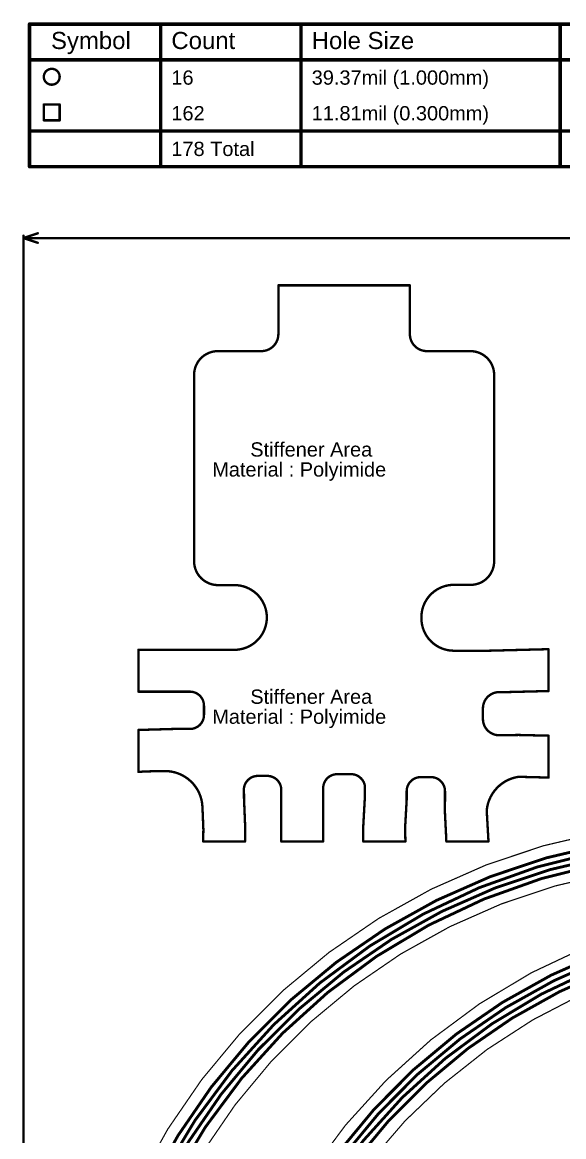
# Model space of a CAD drawing. Header units: inches. Extents: x -17 to 349, y -40 to 215.
# Drawn here: x -2.6 to 55.1, y 96.2 to 215.3 of the extents above; entities that cross this region are included whole.
import ezdxf

# ---------------------------------------------------------------- set-up
doc = ezdxf.new("R2010")
doc.units = ezdxf.units.IN
for name, color, linetype in [('Board Outline', 216, 'Continuous'), ('Bottom Layer', 5, 'Continuous'), ('Dimension', 6, 'Continuous'), ('Drill Drawing', 1, 'Continuous'), ('Fabrication', 76, 'Continuous')]:
    doc.layers.add(name, color=color, linetype=linetype)
doc.styles.add('Arial', font='', dxfattribs={"height": 0.2})
doc.styles.get('Arial').set_extended_font_data('Arial')

msp = doc.modelspace()

# ---------------------------------------------------------------- linework, layer by layer
at = {"layer": 'Board Outline'}
for points in [[(2.47029732, 60.4223455, 0.127, 0.127, -0.4142195751567328), (71.99095584, 129.94157654, 0.127, 0.127, 0)], [(6.940295999999999, 60.4223455, 0.127, 0.127, -0.4142199883427267), (71.99095584, 125.47157786, 0.127, 0.127, 0)], [(16.92229788, 55.71695232, 0.127, 0.127, -0.4142090794588383), (82.68929614, 121.48495642, 0.127, 0.127, 0)], [(21.39229656, 55.71695232, 0.127, 0.127, -0.3988783474049679), (79.46506078, 116.93005062, 0.127, 0.127, 0)]]:
    msp.add_lwpolyline(points, format="xyseb", dxfattribs=at)
at = {"layer": 'Bottom Layer'}
for points in [[(3.73421656, 60.4223455, 0.3048, 0.3048, -0.4142135623730951), (71.98706963999999, 128.59859218, 0.3048, 0.3048, 0)], [(4.37747156, 60.42499218, 0.3048, 0.3048, -0.4142135513537978), (71.98706963999999, 127.93818964, 0.3048, 0.3048, 0)], [(5.027470259999999, 60.42499218, 0.3048, 0.3048, -0.4142135734834939), (71.98706963999999, 127.27779218, 0.3048, 0.3048, 0)], [(5.697435899999999, 60.44492356, 0.3048, 0.3048, -0.4142135286851717), (71.98706456, 126.61738964, 0.3048, 0.3048, 0)], [(18.17946834, 55.72599218, 0.3048, 0.3048, -0.4142135739342706), (82.52806964, 120.26739218, 0.3048, 0.3048, 0)], [(18.82946958, 55.72599218, 0.3048, 0.3048, -0.4142135623897687), (82.52806964, 119.60698964, 0.3048, 0.3048, 0)], [(19.47947082, 55.73657382, 0.3048, 0.3048, -0.4142135505909564), (82.55346963999999, 118.94659218, 0.3048, 0.3048, 0)], [(20.16536988, 55.76198398, 0.3048, 0.3048, -0.4142135742870353), (82.52806964, 118.28618964, 0.3048, 0.3048, 0)]]:
    msp.add_lwpolyline(points, format="xyseb", dxfattribs=at)
at = {"layer": 'Dimension'}
for points in [[(-2.52168152, 192.22785278, 0.254, 0.254, 0), (-0.99768152, 192.73585278, 0.254, 0.254, 0)], [(-2.52168152, 17.06951628, 0.254, 0.254, 0), (-2.52168152, 192.48185278, 0.254, 0.254, 0)], [(-2.52168152, 192.22785278, 0.254, 0.254, 0), (-0.99768152, 191.71985278, 0.254, 0.254, 0)], [(-2.52168152, 192.22785278, 0.254, 0.254, 0), (82.17869771999999, 192.22785278, 0.254, 0.254, 0)]]:
    msp.add_lwpolyline(points, format="xyseb", dxfattribs=at)
for points in [[(-2.58518152, 192.48185278, 0.127, 0.127, 1), (-2.45818152, 192.48185278, 0.127, 0.127, 1)], [(-2.58518152, 192.22785278, 0.127, 0.127, 1), (-2.45818152, 192.22785278, 0.127, 0.127, 1)], [(-2.58518152, 192.22785278, 0.127, 0.127, 1), (-2.45818152, 192.22785278, 0.127, 0.127, 1)], [(-2.58518152, 192.22785278, 0.127, 0.127, 1), (-2.45818152, 192.22785278, 0.127, 0.127, 1)], [(-1.06118152, 192.73585278, 0.127, 0.127, 1), (-0.93418152, 192.73585278, 0.127, 0.127, 1)], [(-1.06118152, 191.71985278, 0.127, 0.127, 1), (-0.93418152, 191.71985278, 0.127, 0.127, 1)]]:
    msp.add_lwpolyline(points, format="xyseb", close=True, dxfattribs=at)
at = {"layer": 'Drill Drawing'}
for points in [[(-1.87196222, 215.08827188, 0.3809999999999999, 0.3809999999999999, 0), (267.90271286, 215.08827188, 0.3809999999999999, 0.3809999999999999, 0)], [(-1.87196222, 199.84827188, 0.3809999999999999, 0.3809999999999999, 0), (-1.87196222, 215.08827188, 0.3809999999999999, 0.3809999999999999, 0)], [(12.12028056, 199.84827188, 0.3809999999999999, 0.3809999999999999, 0), (12.12028056, 215.08827188, 0.3809999999999999, 0.3809999999999999, 0)], [(27.10233594, 199.84827188, 0.3809999999999999, 0.3809999999999999, 0), (27.10233594, 215.08827188, 0.3809999999999999, 0.3809999999999999, 0)], [(54.7802816, 199.84827188, 0.3809999999999999, 0.3809999999999999, 0), (54.7802816, 215.08827188, 0.3809999999999999, 0.3809999999999999, 0)], [(-1.87196222, 211.27827188, 0.3809999999999999, 0.3809999999999999, 0), (267.90271286, 211.27827188, 0.3809999999999999, 0.3809999999999999, 0)], [(-0.35325304, 206.49460352, 0.254, 0.254, 0), (1.3400786, 206.49460352, 0.254, 0.254, 0)], [(-0.35325304, 204.80127188, 0.254, 0.254, 0), (-0.35325304, 206.49460352, 0.254, 0.254, 0)], [(1.3400786, 204.80127188, 0.254, 0.254, 0), (1.3400786, 206.49460352, 0.254, 0.254, 0)], [(-0.35325304, 204.80127188, 0.254, 0.254, 0), (1.3400786, 204.80127188, 0.254, 0.254, 0)], [(-1.87196222, 203.65827188, 0.3809999999999999, 0.3809999999999999, 0), (267.90271286, 203.65827188, 0.3809999999999999, 0.3809999999999999, 0)], [(-1.87196222, 199.84827188, 0.3809999999999999, 0.3809999999999999, 0), (267.90271286, 199.84827188, 0.3809999999999999, 0.3809999999999999, 0)]]:
    msp.add_lwpolyline(points, format="xyseb", dxfattribs=at)
for points in [[(-1.96721222, 215.08827188, 0.1905, 0.1905, 1), (-1.77671222, 215.08827188, 0.1905, 0.1905, 1)], [(-1.96721222, 215.08827188, 0.1905, 0.1905, 1), (-1.77671222, 215.08827188, 0.1905, 0.1905, 1)], [(12.02503056, 215.08827188, 0.1905, 0.1905, 1), (12.21553056, 215.08827188, 0.1905, 0.1905, 1)], [(27.00708594, 215.08827188, 0.1905, 0.1905, 1), (27.19758594, 215.08827188, 0.1905, 0.1905, 1)], [(54.68503159999999, 215.08827188, 0.1905, 0.1905, 1), (54.8755316, 215.08827188, 0.1905, 0.1905, 1)], [(-1.96721222, 211.27827188, 0.1905, 0.1905, 1), (-1.77671222, 211.27827188, 0.1905, 0.1905, 1)], [(1.3400786, 209.4579377, 0.254, 0.254, 1), (-0.35325304, 209.4579377, 0.254, 0.254, 1)], [(-0.41675304, 209.4579377, 0.127, 0.127, 1), (-0.28975304, 209.4579377, 0.127, 0.127, 1)], [(1.2765786, 209.4579377, 0.127, 0.127, 1), (1.4035786, 209.4579377, 0.127, 0.127, 1)], [(-0.41675304, 206.49460352, 0.127, 0.127, 1), (-0.28975304, 206.49460352, 0.127, 0.127, 1)], [(-0.41675304, 206.49460352, 0.127, 0.127, 1), (-0.28975304, 206.49460352, 0.127, 0.127, 1)], [(1.2765786, 206.49460352, 0.127, 0.127, 1), (1.4035786, 206.49460352, 0.127, 0.127, 1)], [(1.2765786, 206.49460352, 0.127, 0.127, 1), (1.4035786, 206.49460352, 0.127, 0.127, 1)], [(-0.41675304, 204.80127188, 0.127, 0.127, 1), (-0.28975304, 204.80127188, 0.127, 0.127, 1)], [(-0.41675304, 204.80127188, 0.127, 0.127, 1), (-0.28975304, 204.80127188, 0.127, 0.127, 1)], [(1.2765786, 204.80127188, 0.127, 0.127, 1), (1.4035786, 204.80127188, 0.127, 0.127, 1)], [(1.2765786, 204.80127188, 0.127, 0.127, 1), (1.4035786, 204.80127188, 0.127, 0.127, 1)], [(-1.96721222, 203.65827188, 0.1905, 0.1905, 1), (-1.77671222, 203.65827188, 0.1905, 0.1905, 1)], [(-1.96721222, 199.84827188, 0.1905, 0.1905, 1), (-1.77671222, 199.84827188, 0.1905, 0.1905, 1)], [(-1.96721222, 199.84827188, 0.1905, 0.1905, 1), (-1.77671222, 199.84827188, 0.1905, 0.1905, 1)], [(12.02503056, 199.84827188, 0.1905, 0.1905, 1), (12.21553056, 199.84827188, 0.1905, 0.1905, 1)], [(27.00708594, 199.84827188, 0.1905, 0.1905, 1), (27.19758594, 199.84827188, 0.1905, 0.1905, 1)], [(54.68503159999999, 199.84827188, 0.1905, 0.1905, 1), (54.8755316, 199.84827188, 0.1905, 0.1905, 1)]]:
    msp.add_lwpolyline(points, format="xyseb", close=True, dxfattribs=at)
at = {"layer": 'Fabrication'}
for points in [[(24.686387, 181.96094418, 0.254, 0.254, 0), (24.686387, 187.17387, 0.254, 0.254, 0)], [(24.686387, 187.17387, 0.254, 0.254, 0), (38.72432438, 187.17387, 0.254, 0.254, 0)], [(38.72431168, 181.96093148, 0.254, 0.254, 0), (38.72431168, 187.1738573, 0.254, 0.254, 0)], [(24.686387, 181.96094418, 0.254, 0.254, -0.4142135623828077), (22.86991362, 180.1444708, 0.254, 0.254, 0)], [(40.54078506, 180.1444581, 0.254, 0.254, -0.4142135623828077), (38.72431168, 181.96093148, 0.254, 0.254, 0)], [(16.43365014, 179.40087056, 0.254, 0.254, -0.198912367379658), (18.22886118, 180.1444708, 0.254, 0.254, 0)], [(18.22886118, 180.1444708, 0.254, 0.254, 0), (22.86991362, 180.1444708, 0.254, 0.254, 0)], [(40.54078506, 180.1444581, 0.254, 0.254, 0), (45.18183749999999, 180.1444581, 0.254, 0.254, 0)], [(45.1818502, 180.1444708, 0.254, 0.254, -0.198912367379658), (46.97706124, 179.40087056, 0.254, 0.254, 0)], [(15.68935394, 177.60398058, 0.254, 0.254, -0.198912367379658), (16.43365014, 179.40087056, 0.254, 0.254, 0)], [(46.97706124, 179.40087056, 0.254, 0.254, -0.198912367379658), (47.72135744, 177.60398058, 0.254, 0.254, 0)], [(15.68935394, 157.6908708, 0.254, 0.254, 0), (15.68935394, 177.60398058, 0.254, 0.254, 0)], [(47.72135744, 157.6908708, 0.254, 0.254, 0), (47.72135744, 177.60398058, 0.254, 0.254, 0)], [(16.43295418, 155.89565976, 0.254, 0.254, -0.198912367379658), (15.68935394, 157.6908708, 0.254, 0.254, 0)], [(47.72135744, 157.6908708, 0.254, 0.254, -0.198912367379658), (46.9777572, 155.89565976, 0.254, 0.254, 0)], [(18.24651672, 155.1444573, 0.254, 0.254, -0.198912367379658), (16.43295418, 155.89565976, 0.254, 0.254, 0)], [(46.9777572, 155.89565976, 0.254, 0.254, -0.198912367379658), (45.23213204, 155.17259796, 0.254, 0.254, 0)], [(46.9777572, 155.89565976, 0.254, 0.254, 0), (46.97777498, 155.89564198, 0.254, 0.254, 0)], [(18.24651672, 155.1444573, 0.254, 0.254, 0), (18.98047004, 155.1444573, 0.254, 0.254, 0)], [(18.98047004, 155.1444573, 0.254, 0.254, 0), (19.99647004, 155.1444573, 0.254, 0.254, 0)], [(19.99647004, 155.1444446, 0.254, 0.254, -0.4142135623828077), (23.45391042, 151.68700422, 0.254, 0.254, 0)], [(39.95671714, 151.59039532, 0.254, 0.254, -0.4248238825365849), (43.41190708, 155.17258526, 0.254, 0.254, 0)], [(43.41190708, 155.17259796, 0.254, 0.254, 0), (44.42790708, 155.17259796, 0.254, 0.254, 0)], [(44.42790708, 155.17259796, 0.254, 0.254, 0), (45.23213204, 155.17259796, 0.254, 0.254, 0)], [(23.45391042, 151.68700422, 0.254, 0.254, -0.4142135623828077), (19.99647004, 148.22956384, 0.254, 0.254, 0)], [(43.4142388, 148.13293208, 0.254, 0.254, -0.4142135623730951), (39.95679842, 151.59037246, 0.254, 0.254, 0)], [(9.745248479999999, 148.22956638, 0.254, 0.254, 0), (9.74525102, 148.22956384, 0.254, 0.254, 0)], [(9.745248479999999, 143.75956516, 0.254, 0.254, 0), (9.745248479999999, 148.22956638, 0.254, 0.254, 0)], [(9.74525102, 148.22956384, 0.254, 0.254, 0), (19.99647004, 148.22956384, 0.254, 0.254, 0)], [(43.4142388, 148.13293208, 0.254, 0.254, 0), (47.07370062, 148.13293208, 0.254, 0.254, 0)], [(47.07370062, 148.13293208, 0.254, 0.254, 0), (53.28830592, 148.291423, 0.254, 0.254, 0)], [(53.28830592, 148.291423, 0.254, 0.254, 0), (53.31498862, 148.29143062, 0.254, 0.254, 0)], [(53.30164854, 148.29142808, 0.254, 0.254, 0), (53.52516346, 148.2912198, 0.254, 0.254, 0)], [(53.52516346, 143.82120842, 0.254, 0.254, 0), (53.52516346, 148.2912198, 0.254, 0.254, 0)], [(9.745248479999999, 143.75956516, 0.254, 0.254, 0), (15.24526288, 143.75956516, 0.254, 0.254, 0)], [(15.24526288, 143.75956516, 0.254, 0.254, -0.4142135623730951), (16.74526242, 142.25956562, 0.254, 0.254, 0)], [(46.52514952, 141.97733098, 0.254, 0.254, -0.389016451855684), (48.11010952, 143.70618198, 0.254, 0.254, 0)], [(48.11010952, 143.70618198, 0.254, 0.254, 0), (48.82652667999999, 143.70618198, 0.254, 0.254, 0)], [(48.82652667999999, 143.70618198, 0.254, 0.254, 0), (53.34569467999999, 143.82143448, 0.254, 0.254, 0)], [(53.34569467999999, 143.82143448, 0.254, 0.254, 0), (53.52516346, 143.82120842, 0.254, 0.254, 0)], [(16.74526242, 141.2729458, 0.254, 0.254, 0), (16.74526242, 142.25956562, 0.254, 0.254, 0)], [(46.52514952, 140.83589054, 0.254, 0.254, 0), (46.52514952, 141.97733098, 0.254, 0.254, 0)], [(16.74526242, 141.2729458, 0.254, 0.254, -0.4142135623730951), (15.24526288, 139.77294626, 0.254, 0.254, 0)], [(48.10595916, 139.10740784, 0.254, 0.254, -0.3883257373484774), (46.52514952, 140.83589054, 0.254, 0.254, 0)], [(9.745248479999999, 139.66708414, 0.254, 0.254, 0), (13.47429614, 139.77294372, 0.254, 0.254, 0)], [(9.745248479999999, 135.18935116, 0.254, 0.254, 0), (9.745248479999999, 139.66708414, 0.254, 0.254, 0)], [(13.47429614, 139.77294372, 0.254, 0.254, 0), (15.24526288, 139.77294372, 0.254, 0.254, 0)], [(48.10595916, 139.10740784, 0.254, 0.254, 0), (48.82652667999999, 139.10740784, 0.254, 0.254, 0)], [(48.82652667999999, 139.10740784, 0.254, 0.254, 0), (50.31646782, 139.13166992, 0.254, 0.254, 0)], [(50.31646782, 139.13166992, 0.254, 0.254, 0), (53.52516346, 139.0566815, 0.254, 0.254, 0)], [(53.52516346, 134.58144026, 0.254, 0.254, 0), (53.52516346, 139.0566815, 0.254, 0.254, 0)], [(9.745248479999999, 135.18935116, 0.254, 0.254, 0), (10.25005824, 135.21803538, 0.254, 0.254, 0)], [(10.25005824, 135.21803538, 0.254, 0.254, -0.009429848299300254), (12.56011458, 135.27621408, 0.254, 0.254, 0)], [(12.56011712, 135.27621662, 0.254, 0.254, -0.4041484180288247), (16.58206742, 131.43947804, 0.254, 0.254, 0)], [(21.0090385, 133.43619236, 0.254, 0.254, -0.3796200265151697), (22.49833448, 134.75731494, 0.254, 0.254, 0)], [(22.49833448, 134.75731494, 0.254, 0.254, 0), (23.49931292, 134.75731494, 0.254, 0.254, 0)], [(23.49931292, 134.75731494, 0.254, 0.254, -0.3796200265151696), (24.9886089, 133.43619236, 0.254, 0.254, 0)], [(29.48001724, 133.6241803, 0.254, 0.254, -0.3796200265151697), (30.96931322, 134.94530288, 0.254, 0.254, 0)], [(30.96931322, 134.94530288, 0.254, 0.254, 0), (32.44139561999999, 134.94530288, 0.254, 0.254, 0)], [(32.44139561999999, 134.94530288, 0.254, 0.254, -0.3796200265151696), (33.9306916, 133.6241803, 0.254, 0.254, 0)], [(38.38193492, 133.1279659, 0.254, 0.254, -0.4142135623730951), (39.88193446, 134.62796544, 0.254, 0.254, 0)], [(39.88193446, 134.62796798, 0.254, 0.254, 0), (40.97265109999999, 134.62796798, 0.254, 0.254, 0)], [(40.97265109999999, 134.62796544, 0.254, 0.254, -0.4142135623730951), (42.47265064, 133.1279659, 0.254, 0.254, 0)], [(46.9268937, 131.07226262, 0.254, 0.254, -0.3454005329415482), (50.31743302, 134.66139692, 0.254, 0.254, 0)], [(50.31743302, 134.66139692, 0.254, 0.254, 0), (53.52516346, 134.58144026, 0.254, 0.254, 0)], [(21.0090385, 133.43619236, 0.254, 0.254, 0), (21.01950584, 132.3282342, 0.254, 0.254, 0)], [(24.9886089, 133.43619236, 0.254, 0.254, 0), (24.99926674, 133.39619244, 0.254, 0.254, 0)], [(24.99926674, 133.26922038, 0.254, 0.254, 0), (24.99926674, 133.39619244, 0.254, 0.254, 0)], [(24.99926674, 133.26922038, 0.254, 0.254, 0), (24.99931246, 133.2573154, 0.254, 0.254, 0)], [(24.99931246, 132.86283562, 0.254, 0.254, 0), (24.99931246, 133.2573154, 0.254, 0.254, 0)], [(29.46931368, 133.52418304, 0.254, 0.254, 0), (29.48001724, 133.62418284, 0.254, 0.254, 0)], [(29.46931368, 132.51622214, 0.254, 0.254, 0), (29.46931368, 133.52418304, 0.254, 0.254, 0)], [(33.92236548, 132.51622214, 0.254, 0.254, 0), (33.9306916, 133.62418284, 0.254, 0.254, 0)], [(21.01950584, 132.3282342, 0.254, 0.254, 0), (21.15182968, 129.08734914, 0.254, 0.254, 0)], [(24.99931246, 132.86283562, 0.254, 0.254, 0), (24.9997341, 127.75729846, 0.254, 0.254, 0)], [(29.46931368, 132.51622214, 0.254, 0.254, 0), (29.46934161999999, 132.51622214, 0.254, 0.254, 0)], [(29.46931368, 132.51622214, 0.254, 0.254, 0), (29.46973278, 127.75729846, 0.254, 0.254, 0)], [(33.7243801, 128.96285358, 0.254, 0.254, 0), (33.92236548, 132.51622214, 0.254, 0.254, 0)], [(38.2200531, 129.29919276, 0.254, 0.254, 0), (38.38193492, 132.20458446, 0.254, 0.254, 0)], [(38.38193492, 132.20458446, 0.254, 0.254, 0), (38.38193492, 133.1279659, 0.254, 0.254, 0)], [(42.47265064, 132.02000774, 0.254, 0.254, 0), (42.47265064, 133.1279659, 0.254, 0.254, 0)], [(16.58206742, 131.43947804, 0.254, 0.254, 0), (16.6816913, 128.99952102, 0.254, 0.254, 0)], [(42.45664864, 131.07057352, 0.254, 0.254, 0), (42.47004714, 132.02000774, 0.254, 0.254, 0)], [(42.45664864, 131.07057352, 0.254, 0.254, 0), (42.62023734, 127.75729846, 0.254, 0.254, 0)], [(42.47004714, 132.02000774, 0.254, 0.254, 0), (42.47265064, 132.02000774, 0.254, 0.254, 0)], [(46.9268937, 131.07226262, 0.254, 0.254, 0), (47.1151585, 127.75729846, 0.254, 0.254, 0)], [(16.65224, 127.75729846, 0.254, 0.254, 0), (16.6816913, 128.99952102, 0.254, 0.254, 0)], [(21.12611726, 127.75729846, 0.254, 0.254, 0), (21.15178142, 129.04301344, 0.254, 0.254, 0)], [(21.15178142, 129.04301344, 0.254, 0.254, 0), (21.15182968, 129.08734914, 0.254, 0.254, 0)], [(33.7243801, 128.96285358, 0.254, 0.254, 0), (33.72507352, 128.88660786, 0.254, 0.254, 0)], [(33.7243801, 128.96285358, 0.254, 0.254, 0), (33.75385934, 127.75729846, 0.254, 0.254, 0)], [(38.21929364, 129.0851241, 0.254, 0.254, 0), (38.2200531, 129.29919276, 0.254, 0.254, 0)], [(38.21929364, 129.0851241, 0.254, 0.254, 0), (38.2485011, 127.75729846, 0.254, 0.254, 0)], [(16.65224, 127.75729846, 0.254, 0.254, 0), (21.12611726, 127.75729846, 0.254, 0.254, 0)], [(24.9997341, 127.75729846, 0.254, 0.254, 0), (29.46973278, 127.75729846, 0.254, 0.254, 0)], [(33.75385934, 127.75729846, 0.254, 0.254, 0), (38.2485011, 127.75729846, 0.254, 0.254, 0)], [(42.62023734, 127.75729846, 0.254, 0.254, 0), (47.1151585, 127.75729846, 0.254, 0.254, 0)]]:
    msp.add_lwpolyline(points, format="xyseb", dxfattribs=at)
for points in [[(24.622887, 187.17387, 0.127, 0.127, 1), (24.749887, 187.17387, 0.127, 0.127, 1)], [(24.622887, 187.17387, 0.127, 0.127, 1), (24.749887, 187.17387, 0.127, 0.127, 1)], [(38.66081168, 187.1738573, 0.127, 0.127, 1), (38.78781168, 187.1738573, 0.127, 0.127, 1)], [(38.66082437999999, 187.17387, 0.127, 0.127, 1), (38.78782438, 187.17387, 0.127, 0.127, 1)], [(24.622887, 181.96094418, 0.127, 0.127, 1), (24.749887, 181.96094418, 0.127, 0.127, 1)], [(24.622887, 181.96094418, 0.127, 0.127, 1), (24.749887, 181.96094418, 0.127, 0.127, 1)], [(38.66081168, 181.96093148, 0.127, 0.127, 1), (38.78781168, 181.96093148, 0.127, 0.127, 1)], [(38.66081168, 181.96093148, 0.127, 0.127, 1), (38.78781168, 181.96093148, 0.127, 0.127, 1)], [(18.16536118, 180.1444708, 0.127, 0.127, 1), (18.29236118, 180.1444708, 0.127, 0.127, 1)], [(18.16536118, 180.1444708, 0.127, 0.127, 1), (18.29236118, 180.1444708, 0.127, 0.127, 1)], [(22.80641362, 180.1444708, 0.127, 0.127, 1), (22.93341362, 180.1444708, 0.127, 0.127, 1)], [(22.80641362, 180.1444708, 0.127, 0.127, 1), (22.93341362, 180.1444708, 0.127, 0.127, 1)], [(40.47728505999999, 180.1444581, 0.127, 0.127, 1), (40.60428506, 180.1444581, 0.127, 0.127, 1)], [(40.47728505999999, 180.1444581, 0.127, 0.127, 1), (40.60428506, 180.1444581, 0.127, 0.127, 1)], [(45.1183375, 180.1444581, 0.127, 0.127, 1), (45.2453375, 180.1444581, 0.127, 0.127, 1)], [(45.11835019999999, 180.1444708, 0.127, 0.127, 1), (45.2453502, 180.1444708, 0.127, 0.127, 1)], [(16.37015014, 179.40087056, 0.127, 0.127, 1), (16.49715014, 179.40087056, 0.127, 0.127, 1)], [(16.37015014, 179.40087056, 0.127, 0.127, 1), (16.49715014, 179.40087056, 0.127, 0.127, 1)], [(46.91356124, 179.40087056, 0.127, 0.127, 1), (47.04056124, 179.40087056, 0.127, 0.127, 1)], [(46.91356124, 179.40087056, 0.127, 0.127, 1), (47.04056124, 179.40087056, 0.127, 0.127, 1)], [(15.62585394, 177.60398058, 0.127, 0.127, 1), (15.75285394, 177.60398058, 0.127, 0.127, 1)], [(15.62585394, 177.60398058, 0.127, 0.127, 1), (15.75285394, 177.60398058, 0.127, 0.127, 1)], [(47.65785743999999, 177.60398058, 0.127, 0.127, 1), (47.78485744, 177.60398058, 0.127, 0.127, 1)], [(47.65785743999999, 177.60398058, 0.127, 0.127, 1), (47.78485744, 177.60398058, 0.127, 0.127, 1)], [(15.62585394, 157.6908708, 0.127, 0.127, 1), (15.75285394, 157.6908708, 0.127, 0.127, 1)], [(15.62585394, 157.6908708, 0.127, 0.127, 1), (15.75285394, 157.6908708, 0.127, 0.127, 1)], [(47.65785743999999, 157.6908708, 0.127, 0.127, 1), (47.78485744, 157.6908708, 0.127, 0.127, 1)], [(47.65785743999999, 157.6908708, 0.127, 0.127, 1), (47.78485744, 157.6908708, 0.127, 0.127, 1)], [(16.36945418, 155.89565976, 0.127, 0.127, 1), (16.49645418, 155.89565976, 0.127, 0.127, 1)], [(16.36945418, 155.89565976, 0.127, 0.127, 1), (16.49645418, 155.89565976, 0.127, 0.127, 1)], [(46.9142572, 155.89565976, 0.127, 0.127, 1), (47.0412572, 155.89565976, 0.127, 0.127, 1)], [(46.9142572, 155.89565976, 0.127, 0.127, 1), (47.0412572, 155.89565976, 0.127, 0.127, 1)], [(46.9142572, 155.89565976, 0.127, 0.127, 1), (47.0412572, 155.89565976, 0.127, 0.127, 1)], [(46.91427497999999, 155.89564198, 0.127, 0.127, 1), (47.04127498, 155.89564198, 0.127, 0.127, 1)], [(18.18301672, 155.1444573, 0.127, 0.127, 1), (18.31001672, 155.1444573, 0.127, 0.127, 1)], [(18.18301672, 155.1444573, 0.127, 0.127, 1), (18.31001672, 155.1444573, 0.127, 0.127, 1)], [(18.91697004, 155.1444573, 0.127, 0.127, 1), (19.04397004, 155.1444573, 0.127, 0.127, 1)], [(18.91697004, 155.1444573, 0.127, 0.127, 1), (19.04397004, 155.1444573, 0.127, 0.127, 1)], [(19.93297004, 155.1444573, 0.127, 0.127, 1), (20.05997004, 155.1444573, 0.127, 0.127, 1)], [(19.93297004, 155.1444446, 0.127, 0.127, 1), (20.05997004, 155.1444446, 0.127, 0.127, 1)], [(43.34840707999999, 155.17259796, 0.127, 0.127, 1), (43.47540708, 155.17259796, 0.127, 0.127, 1)], [(43.34840707999999, 155.17258526, 0.127, 0.127, 1), (43.47540708, 155.17258526, 0.127, 0.127, 1)], [(44.36440708, 155.17259796, 0.127, 0.127, 1), (44.49140707999999, 155.17259796, 0.127, 0.127, 1)], [(44.36440708, 155.17259796, 0.127, 0.127, 1), (44.49140707999999, 155.17259796, 0.127, 0.127, 1)], [(45.16863203999999, 155.17259796, 0.127, 0.127, 1), (45.29563204, 155.17259796, 0.127, 0.127, 1)], [(45.16863203999999, 155.17259796, 0.127, 0.127, 1), (45.29563204, 155.17259796, 0.127, 0.127, 1)], [(23.39041042, 151.68700422, 0.127, 0.127, 1), (23.51741042, 151.68700422, 0.127, 0.127, 1)], [(23.39041042, 151.68700422, 0.127, 0.127, 1), (23.51741042, 151.68700422, 0.127, 0.127, 1)], [(39.89321714, 151.59039532, 0.127, 0.127, 1), (40.02021714, 151.59039532, 0.127, 0.127, 1)], [(39.89329842, 151.59037246, 0.127, 0.127, 1), (40.02029842, 151.59037246, 0.127, 0.127, 1)], [(9.68174848, 148.22956638, 0.127, 0.127, 1), (9.808748479999998, 148.22956638, 0.127, 0.127, 1)], [(9.68174848, 148.22956638, 0.127, 0.127, 1), (9.808748479999998, 148.22956638, 0.127, 0.127, 1)], [(9.68175102, 148.22956384, 0.127, 0.127, 1), (9.808751019999999, 148.22956384, 0.127, 0.127, 1)], [(9.68175102, 148.22956384, 0.127, 0.127, 1), (9.808751019999999, 148.22956384, 0.127, 0.127, 1)], [(19.93297004, 148.22956384, 0.127, 0.127, 1), (20.05997004, 148.22956384, 0.127, 0.127, 1)], [(19.93297004, 148.22956384, 0.127, 0.127, 1), (20.05997004, 148.22956384, 0.127, 0.127, 1)], [(43.3507388, 148.13293208, 0.127, 0.127, 1), (43.4777388, 148.13293208, 0.127, 0.127, 1)], [(43.3507388, 148.13293208, 0.127, 0.127, 1), (43.4777388, 148.13293208, 0.127, 0.127, 1)], [(47.01020061999999, 148.13293208, 0.127, 0.127, 1), (47.13720062, 148.13293208, 0.127, 0.127, 1)], [(47.01020061999999, 148.13293208, 0.127, 0.127, 1), (47.13720062, 148.13293208, 0.127, 0.127, 1)], [(53.22480591999999, 148.291423, 0.127, 0.127, 1), (53.35180592, 148.291423, 0.127, 0.127, 1)], [(53.22480591999999, 148.291423, 0.127, 0.127, 1), (53.35180592, 148.291423, 0.127, 0.127, 1)], [(53.23814853999999, 148.29142808, 0.127, 0.127, 1), (53.36514854, 148.29142808, 0.127, 0.127, 1)], [(53.25148862, 148.29143062, 0.127, 0.127, 1), (53.37848862, 148.29143062, 0.127, 0.127, 1)], [(53.46166346, 148.2912198, 0.127, 0.127, 1), (53.58866346, 148.2912198, 0.127, 0.127, 1)], [(53.46166346, 148.2912198, 0.127, 0.127, 1), (53.58866346, 148.2912198, 0.127, 0.127, 1)], [(9.68174848, 143.75956516, 0.127, 0.127, 1), (9.808748479999998, 143.75956516, 0.127, 0.127, 1)], [(9.68174848, 143.75956516, 0.127, 0.127, 1), (9.808748479999998, 143.75956516, 0.127, 0.127, 1)], [(15.18176288, 143.75956516, 0.127, 0.127, 1), (15.30876288, 143.75956516, 0.127, 0.127, 1)], [(15.18176288, 143.75956516, 0.127, 0.127, 1), (15.30876288, 143.75956516, 0.127, 0.127, 1)], [(48.04660952, 143.70618198, 0.127, 0.127, 1), (48.17360952, 143.70618198, 0.127, 0.127, 1)], [(48.04660952, 143.70618198, 0.127, 0.127, 1), (48.17360952, 143.70618198, 0.127, 0.127, 1)], [(48.76302668, 143.70618198, 0.127, 0.127, 1), (48.89002668, 143.70618198, 0.127, 0.127, 1)], [(48.76302668, 143.70618198, 0.127, 0.127, 1), (48.89002668, 143.70618198, 0.127, 0.127, 1)], [(53.28219468, 143.82143448, 0.127, 0.127, 1), (53.40919468, 143.82143448, 0.127, 0.127, 1)], [(53.28219468, 143.82143448, 0.127, 0.127, 1), (53.40919468, 143.82143448, 0.127, 0.127, 1)], [(53.46166346, 143.82120842, 0.127, 0.127, 1), (53.58866346, 143.82120842, 0.127, 0.127, 1)], [(53.46166346, 143.82120842, 0.127, 0.127, 1), (53.58866346, 143.82120842, 0.127, 0.127, 1)], [(16.68176242, 142.25956562, 0.127, 0.127, 1), (16.80876242, 142.25956562, 0.127, 0.127, 1)], [(16.68176242, 142.25956562, 0.127, 0.127, 1), (16.80876242, 142.25956562, 0.127, 0.127, 1)], [(46.46164951999999, 141.97733098, 0.127, 0.127, 1), (46.58864952, 141.97733098, 0.127, 0.127, 1)], [(46.46164951999999, 141.97733098, 0.127, 0.127, 1), (46.58864952, 141.97733098, 0.127, 0.127, 1)], [(16.68176242, 141.2729458, 0.127, 0.127, 1), (16.80876242, 141.2729458, 0.127, 0.127, 1)], [(16.68176242, 141.2729458, 0.127, 0.127, 1), (16.80876242, 141.2729458, 0.127, 0.127, 1)], [(46.46164951999999, 140.83589054, 0.127, 0.127, 1), (46.58864952, 140.83589054, 0.127, 0.127, 1)], [(46.46164951999999, 140.83589054, 0.127, 0.127, 1), (46.58864952, 140.83589054, 0.127, 0.127, 1)], [(9.68174848, 139.66708414, 0.127, 0.127, 1), (9.808748479999998, 139.66708414, 0.127, 0.127, 1)], [(9.68174848, 139.66708414, 0.127, 0.127, 1), (9.808748479999998, 139.66708414, 0.127, 0.127, 1)], [(13.41079614, 139.77294372, 0.127, 0.127, 1), (13.53779614, 139.77294372, 0.127, 0.127, 1)], [(13.41079614, 139.77294372, 0.127, 0.127, 1), (13.53779614, 139.77294372, 0.127, 0.127, 1)], [(15.18176288, 139.77294626, 0.127, 0.127, 1), (15.30876288, 139.77294626, 0.127, 0.127, 1)], [(15.18176288, 139.77294372, 0.127, 0.127, 1), (15.30876288, 139.77294372, 0.127, 0.127, 1)], [(48.04245916, 139.10740784, 0.127, 0.127, 1), (48.16945916, 139.10740784, 0.127, 0.127, 1)], [(48.04245916, 139.10740784, 0.127, 0.127, 1), (48.16945916, 139.10740784, 0.127, 0.127, 1)], [(48.76302668, 139.10740784, 0.127, 0.127, 1), (48.89002668, 139.10740784, 0.127, 0.127, 1)], [(48.76302668, 139.10740784, 0.127, 0.127, 1), (48.89002668, 139.10740784, 0.127, 0.127, 1)], [(50.25296781999999, 139.13166992, 0.127, 0.127, 1), (50.37996782, 139.13166992, 0.127, 0.127, 1)], [(50.25296781999999, 139.13166992, 0.127, 0.127, 1), (50.37996782, 139.13166992, 0.127, 0.127, 1)], [(53.46166346, 139.0566815, 0.127, 0.127, 1), (53.58866346, 139.0566815, 0.127, 0.127, 1)], [(53.46166346, 139.0566815, 0.127, 0.127, 1), (53.58866346, 139.0566815, 0.127, 0.127, 1)], [(9.68174848, 135.18935116, 0.127, 0.127, 1), (9.808748479999998, 135.18935116, 0.127, 0.127, 1)], [(9.68174848, 135.18935116, 0.127, 0.127, 1), (9.808748479999998, 135.18935116, 0.127, 0.127, 1)], [(10.18655824, 135.21803538, 0.127, 0.127, 1), (10.31355824, 135.21803538, 0.127, 0.127, 1)], [(10.18655824, 135.21803538, 0.127, 0.127, 1), (10.31355824, 135.21803538, 0.127, 0.127, 1)], [(12.49661458, 135.27621408, 0.127, 0.127, 1), (12.62361458, 135.27621408, 0.127, 0.127, 1)], [(12.49661712, 135.27621662, 0.127, 0.127, 1), (12.62361712, 135.27621662, 0.127, 0.127, 1)], [(22.43483448, 134.75731494, 0.127, 0.127, 1), (22.56183448, 134.75731494, 0.127, 0.127, 1)], [(22.43483448, 134.75731494, 0.127, 0.127, 1), (22.56183448, 134.75731494, 0.127, 0.127, 1)], [(23.43581292, 134.75731494, 0.127, 0.127, 1), (23.56281292, 134.75731494, 0.127, 0.127, 1)], [(23.43581292, 134.75731494, 0.127, 0.127, 1), (23.56281292, 134.75731494, 0.127, 0.127, 1)], [(30.90581322, 134.94530288, 0.127, 0.127, 1), (31.03281322, 134.94530288, 0.127, 0.127, 1)], [(30.90581322, 134.94530288, 0.127, 0.127, 1), (31.03281322, 134.94530288, 0.127, 0.127, 1)], [(32.37789562, 134.94530288, 0.127, 0.127, 1), (32.50489562, 134.94530288, 0.127, 0.127, 1)], [(32.37789562, 134.94530288, 0.127, 0.127, 1), (32.50489562, 134.94530288, 0.127, 0.127, 1)], [(39.81843446, 134.62796798, 0.127, 0.127, 1), (39.94543446, 134.62796798, 0.127, 0.127, 1)], [(39.81843446, 134.62796544, 0.127, 0.127, 1), (39.94543446, 134.62796544, 0.127, 0.127, 1)], [(40.9091511, 134.62796798, 0.127, 0.127, 1), (41.0361511, 134.62796798, 0.127, 0.127, 1)], [(40.9091511, 134.62796544, 0.127, 0.127, 1), (41.0361511, 134.62796544, 0.127, 0.127, 1)], [(50.25393302, 134.66139692, 0.127, 0.127, 1), (50.38093301999999, 134.66139692, 0.127, 0.127, 1)], [(50.25393302, 134.66139692, 0.127, 0.127, 1), (50.38093301999999, 134.66139692, 0.127, 0.127, 1)], [(53.46166346, 134.58144026, 0.127, 0.127, 1), (53.58866346, 134.58144026, 0.127, 0.127, 1)], [(53.46166346, 134.58144026, 0.127, 0.127, 1), (53.58866346, 134.58144026, 0.127, 0.127, 1)], [(20.9455385, 133.43619236, 0.127, 0.127, 1), (21.0725385, 133.43619236, 0.127, 0.127, 1)], [(20.9455385, 133.43619236, 0.127, 0.127, 1), (21.0725385, 133.43619236, 0.127, 0.127, 1)], [(24.9251089, 133.43619236, 0.127, 0.127, 1), (25.0521089, 133.43619236, 0.127, 0.127, 1)], [(24.9251089, 133.43619236, 0.127, 0.127, 1), (25.0521089, 133.43619236, 0.127, 0.127, 1)], [(24.93576674, 133.39619244, 0.127, 0.127, 1), (25.06276674, 133.39619244, 0.127, 0.127, 1)], [(24.93576674, 133.39619244, 0.127, 0.127, 1), (25.06276674, 133.39619244, 0.127, 0.127, 1)], [(24.93576674, 133.26922038, 0.127, 0.127, 1), (25.06276674, 133.26922038, 0.127, 0.127, 1)], [(24.93576674, 133.26922038, 0.127, 0.127, 1), (25.06276674, 133.26922038, 0.127, 0.127, 1)], [(24.93581246, 133.2573154, 0.127, 0.127, 1), (25.06281246, 133.2573154, 0.127, 0.127, 1)], [(24.93581246, 133.2573154, 0.127, 0.127, 1), (25.06281246, 133.2573154, 0.127, 0.127, 1)], [(29.40581368, 133.52418304, 0.127, 0.127, 1), (29.53281368, 133.52418304, 0.127, 0.127, 1)], [(29.40581368, 133.52418304, 0.127, 0.127, 1), (29.53281368, 133.52418304, 0.127, 0.127, 1)], [(29.41651724, 133.62418284, 0.127, 0.127, 1), (29.54351724, 133.62418284, 0.127, 0.127, 1)], [(29.41651724, 133.6241803, 0.127, 0.127, 1), (29.54351724, 133.6241803, 0.127, 0.127, 1)], [(33.8671916, 133.62418284, 0.127, 0.127, 1), (33.9941916, 133.62418284, 0.127, 0.127, 1)], [(33.8671916, 133.6241803, 0.127, 0.127, 1), (33.9941916, 133.6241803, 0.127, 0.127, 1)], [(20.95600584, 132.3282342, 0.127, 0.127, 1), (21.08300584, 132.3282342, 0.127, 0.127, 1)], [(20.95600584, 132.3282342, 0.127, 0.127, 1), (21.08300584, 132.3282342, 0.127, 0.127, 1)], [(24.93581246, 132.86283562, 0.127, 0.127, 1), (25.06281246, 132.86283562, 0.127, 0.127, 1)], [(24.93581246, 132.86283562, 0.127, 0.127, 1), (25.06281246, 132.86283562, 0.127, 0.127, 1)], [(29.40581368, 132.51622214, 0.127, 0.127, 1), (29.53281368, 132.51622214, 0.127, 0.127, 1)], [(29.40581368, 132.51622214, 0.127, 0.127, 1), (29.53281368, 132.51622214, 0.127, 0.127, 1)], [(29.40581368, 132.51622214, 0.127, 0.127, 1), (29.53281368, 132.51622214, 0.127, 0.127, 1)], [(29.40584162, 132.51622214, 0.127, 0.127, 1), (29.53284162, 132.51622214, 0.127, 0.127, 1)], [(33.85886548, 132.51622214, 0.127, 0.127, 1), (33.98586548, 132.51622214, 0.127, 0.127, 1)], [(33.85886548, 132.51622214, 0.127, 0.127, 1), (33.98586548, 132.51622214, 0.127, 0.127, 1)], [(38.31843492, 133.1279659, 0.127, 0.127, 1), (38.44543492, 133.1279659, 0.127, 0.127, 1)], [(38.31843492, 133.1279659, 0.127, 0.127, 1), (38.44543492, 133.1279659, 0.127, 0.127, 1)], [(38.31843492, 132.20458446, 0.127, 0.127, 1), (38.44543492, 132.20458446, 0.127, 0.127, 1)], [(38.31843492, 132.20458446, 0.127, 0.127, 1), (38.44543492, 132.20458446, 0.127, 0.127, 1)], [(42.40915063999999, 133.1279659, 0.127, 0.127, 1), (42.53615064, 133.1279659, 0.127, 0.127, 1)], [(42.40915063999999, 133.1279659, 0.127, 0.127, 1), (42.53615064, 133.1279659, 0.127, 0.127, 1)], [(16.51856742, 131.43947804, 0.127, 0.127, 1), (16.64556742, 131.43947804, 0.127, 0.127, 1)], [(16.51856742, 131.43947804, 0.127, 0.127, 1), (16.64556742, 131.43947804, 0.127, 0.127, 1)], [(42.39314864, 131.07057352, 0.127, 0.127, 1), (42.52014864, 131.07057352, 0.127, 0.127, 1)], [(42.39314864, 131.07057352, 0.127, 0.127, 1), (42.52014864, 131.07057352, 0.127, 0.127, 1)], [(42.40654714, 132.02000774, 0.127, 0.127, 1), (42.53354714, 132.02000774, 0.127, 0.127, 1)], [(42.40654714, 132.02000774, 0.127, 0.127, 1), (42.53354714, 132.02000774, 0.127, 0.127, 1)], [(42.40915063999999, 132.02000774, 0.127, 0.127, 1), (42.53615064, 132.02000774, 0.127, 0.127, 1)], [(42.40915063999999, 132.02000774, 0.127, 0.127, 1), (42.53615064, 132.02000774, 0.127, 0.127, 1)], [(46.8633937, 131.07226262, 0.127, 0.127, 1), (46.9903937, 131.07226262, 0.127, 0.127, 1)], [(46.8633937, 131.07226262, 0.127, 0.127, 1), (46.9903937, 131.07226262, 0.127, 0.127, 1)], [(16.6181913, 128.99952102, 0.127, 0.127, 1), (16.7451913, 128.99952102, 0.127, 0.127, 1)], [(16.6181913, 128.99952102, 0.127, 0.127, 1), (16.7451913, 128.99952102, 0.127, 0.127, 1)], [(21.08828142, 129.04301344, 0.127, 0.127, 1), (21.21528142, 129.04301344, 0.127, 0.127, 1)], [(21.08828142, 129.04301344, 0.127, 0.127, 1), (21.21528142, 129.04301344, 0.127, 0.127, 1)], [(21.08832968, 129.08734914, 0.127, 0.127, 1), (21.21532968, 129.08734914, 0.127, 0.127, 1)], [(21.08832968, 129.08734914, 0.127, 0.127, 1), (21.21532968, 129.08734914, 0.127, 0.127, 1)], [(33.66088009999999, 128.96285358, 0.127, 0.127, 1), (33.7878801, 128.96285358, 0.127, 0.127, 1)], [(33.66088009999999, 128.96285358, 0.127, 0.127, 1), (33.7878801, 128.96285358, 0.127, 0.127, 1)], [(33.66088009999999, 128.96285358, 0.127, 0.127, 1), (33.7878801, 128.96285358, 0.127, 0.127, 1)], [(33.66157352, 128.88660786, 0.127, 0.127, 1), (33.78857352, 128.88660786, 0.127, 0.127, 1)], [(38.15579364, 129.0851241, 0.127, 0.127, 1), (38.28279364, 129.0851241, 0.127, 0.127, 1)], [(38.15579364, 129.0851241, 0.127, 0.127, 1), (38.28279364, 129.0851241, 0.127, 0.127, 1)], [(38.1565531, 129.29919276, 0.127, 0.127, 1), (38.2835531, 129.29919276, 0.127, 0.127, 1)], [(38.1565531, 129.29919276, 0.127, 0.127, 1), (38.2835531, 129.29919276, 0.127, 0.127, 1)], [(16.58874, 127.75729846, 0.127, 0.127, 1), (16.71574, 127.75729846, 0.127, 0.127, 1)], [(16.58874, 127.75729846, 0.127, 0.127, 1), (16.71574, 127.75729846, 0.127, 0.127, 1)], [(21.06261726, 127.75729846, 0.127, 0.127, 1), (21.18961726, 127.75729846, 0.127, 0.127, 1)], [(21.06261726, 127.75729846, 0.127, 0.127, 1), (21.18961726, 127.75729846, 0.127, 0.127, 1)], [(24.9362341, 127.75729846, 0.127, 0.127, 1), (25.0632341, 127.75729846, 0.127, 0.127, 1)], [(24.9362341, 127.75729846, 0.127, 0.127, 1), (25.0632341, 127.75729846, 0.127, 0.127, 1)], [(29.40623278, 127.75729846, 0.127, 0.127, 1), (29.53323278, 127.75729846, 0.127, 0.127, 1)], [(29.40623278, 127.75729846, 0.127, 0.127, 1), (29.53323278, 127.75729846, 0.127, 0.127, 1)], [(33.69035934, 127.75729846, 0.127, 0.127, 1), (33.81735934, 127.75729846, 0.127, 0.127, 1)], [(33.69035934, 127.75729846, 0.127, 0.127, 1), (33.81735934, 127.75729846, 0.127, 0.127, 1)], [(38.18500109999999, 127.75729846, 0.127, 0.127, 1), (38.3120011, 127.75729846, 0.127, 0.127, 1)], [(38.18500109999999, 127.75729846, 0.127, 0.127, 1), (38.3120011, 127.75729846, 0.127, 0.127, 1)], [(42.55673734, 127.75729846, 0.127, 0.127, 1), (42.68373733999999, 127.75729846, 0.127, 0.127, 1)], [(42.55673734, 127.75729846, 0.127, 0.127, 1), (42.68373733999999, 127.75729846, 0.127, 0.127, 1)], [(47.05165849999999, 127.75729846, 0.127, 0.127, 1), (47.1786585, 127.75729846, 0.127, 0.127, 1)], [(47.05165849999999, 127.75729846, 0.127, 0.127, 1), (47.1786585, 127.75729846, 0.127, 0.127, 1)]]:
    msp.add_lwpolyline(points, format="xyseb", close=True, dxfattribs=at)

# ---------------------------------------------------------------- texts
at = {"layer": 'Drill Drawing', "style": 'Arial'}
for s, height, p in [('Symbol', 1.8288, (0.41403778, 212.42127188)), ('Hole Size', 1.8288, (28.24533594, 212.42127188)), ('Count', 1.8288, (13.26328056, 212.42127188)), ('16', 1.524, (13.26328056, 208.61127188)), ('39.37mil (1.000mm)', 1.524, (28.24533594, 208.61127188)), ('162', 1.524, (13.26328056, 204.80127188)), ('11.81mil (0.300mm)', 1.524, (28.24533594, 204.80127188)), ('178 Total', 1.524, (13.26328056, 200.99127188))]:
    msp.add_text(s, height=height, dxfattribs=at).set_placement(p)
at = {"layer": 'Fabrication', "style": 'Arial'}
for s, p in [('Stiffener Area', (21.68808464, 168.87588018)), ('Material : Polyimide', (17.62408464, 166.74211508)), ('Stiffener Area', (21.68808464, 142.45988018)), ('Material : Polyimide', (17.62408464, 140.32611508))]:
    msp.add_text(s, height=1.524, dxfattribs=at).set_placement(p)

doc.saveas('drawing.dxf')
